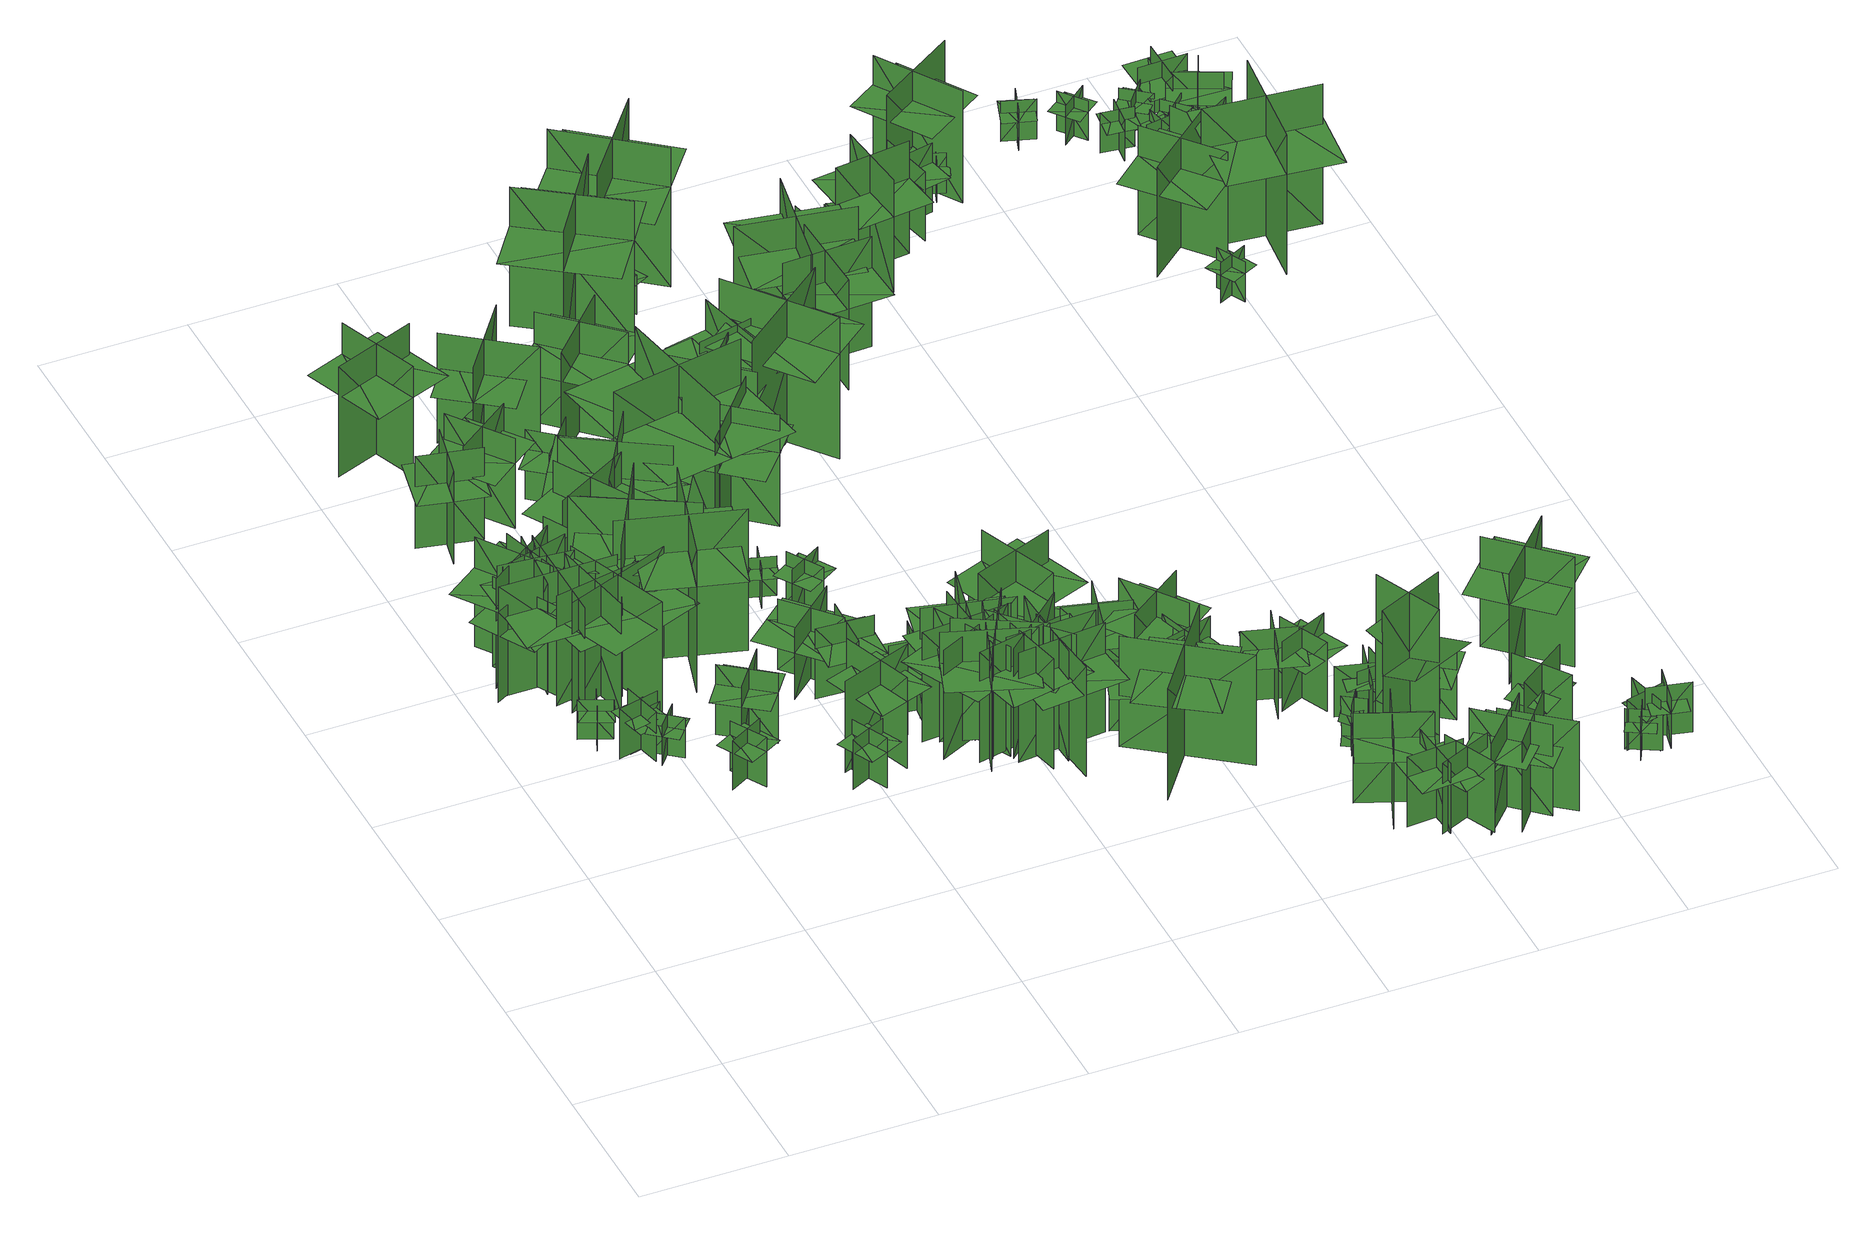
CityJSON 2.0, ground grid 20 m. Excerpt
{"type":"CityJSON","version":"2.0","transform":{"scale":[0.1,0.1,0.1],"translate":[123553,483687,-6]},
"CityObjects":{
"tree1":{"type":"SolitaryVegetationObject","geometry":[{"type":"MultiSurface","lod":"1","boundaries":[[[0,1,2]],[[0,2,3]],[[4,5,6]],[[4,6,7]],[[8,9,10]],[[8,10,11]],[[8,11,12]],[[8,12,13]]]}]},
"tree2":{"type":"SolitaryVegetationObject","geometry":[{"type":"MultiSurface","lod":"1","boundaries":[[[14,15,16]],[[14,16,17]],[[18,19,20]],[[18,20,21]],[[22,23,24]],[[22,24,25]],[[22,25,26]],[[22,26,27]]]}]},
"tree3":{"type":"SolitaryVegetationObject","geometry":[{"type":"MultiSurface","lod":"1","boundaries":[[[28,29,30]],[[28,30,31]],[[32,33,34]],[[32,34,35]],[[36,37,38]],[[36,38,39]],[[36,39,40]],[[36,40,41]]]}]},
"tree4":{"type":"SolitaryVegetationObject","geometry":[{"type":"MultiSurface","lod":"1","boundaries":[[[42,43,44]],[[42,44,45]],[[46,47,48]],[[46,48,49]],[[50,51,52]],[[50,52,53]],[[50,53,54]],[[50,54,55]]]}]},
"tree5":{"type":"SolitaryVegetationObject","geometry":[{"type":"MultiSurface","lod":"1","boundaries":[[[56,57,58]],[[56,58,59]],[[60,61,62]],[[60,62,63]],[[64,65,66]],[[64,66,67]],[[64,67,68]],[[64,68,69]]]}]},
"tree6":{"type":"SolitaryVegetationObject","geometry":[{"type":"MultiSurface","lod":"1","boundaries":[[[70,71,72]],[[70,72,73]],[[74,75,76]],[[74,76,77]],[[78,79,80]],[[78,80,81]],[[78,81,82]],[[78,82,83]]]}]},
"tree7":{"type":"SolitaryVegetationObject","geometry":[{"type":"MultiSurface","lod":"1","boundaries":[[[84,85,86]],[[84,86,87]],[[88,89,90]],[[88,90,91]],[[92,93,94]],[[92,94,95]],[[92,95,96]],[[92,96,97]]]}]},
"tree8":{"type":"SolitaryVegetationObject","geometry":[{"type":"MultiSurface","lod":"1","boundaries":[[[98,99,100]],[[98,100,101]],[[102,103,104]],[[102,104,105]],[[106,107,108]],[[106,108,109]],[[106,109,110]],[[106,110,111]]]}]},
"tree9":{"type":"SolitaryVegetationObject","geometry":[{"type":"MultiSurface","lod":"1","boundaries":[[[112,113,114]],[[112,114,115]],[[116,117,118]],[[116,118,119]],[[120,121,122]],[[120,122,123]],[[120,123,124]],[[120,124,125]]]}]},
"tree10":{"type":"SolitaryVegetationObject","geometry":[{"type":"MultiSurface","lod":"1","boundaries":[[[126,127,128]],[[126,128,129]],[[130,131,132]],[[130,132,133]],[[134,135,136]],[[134,136,137]],[[134,137,138]],[[134,138,139]]]}]},
"tree11":{"type":"SolitaryVegetationObject","geometry":[{"type":"MultiSurface","lod":"1","boundaries":[[[140,141,142]],[[140,142,143]],[[144,145,146]],[[144,146,147]],[[148,149,150]],[[148,150,151]],[[148,151,152]],[[148,152,153]]]}]},
"tree12":{"type":"SolitaryVegetationObject","geometry":[{"type":"MultiSurface","lod":"1","boundaries":[[[154,155,156]],[[154,156,157]],[[158,159,160]],[[158,160,161]],[[162,163,164]],[[162,164,165]],[[162,165,166]],[[162,166,167]]]}]},
"tree13":{"type":"SolitaryVegetationObject","geometry":[{"type":"MultiSurface","lod":"1","boundaries":[[[168,169,170]],[[168,170,171]],[[172,173,174]],[[172,174,175]],[[176,177,178]],[[176,178,179]],[[176,179,180]],[[176,180,181]]]}]},
"tree14":{"type":"SolitaryVegetationObject","geometry":[{"type":"MultiSurface","lod":"1","boundaries":[[[182,183,184]],[[182,184,185]],[[186,187,188]],[[186,188,189]],[[190,191,192]],[[190,192,193]],[[190,194,195]],[[190,195,191]]]}]},
"tree15":{"type":"SolitaryVegetationObject","geometry":[{"type":"MultiSurface","lod":"1","boundaries":[[[196,197,198]],[[196,198,199]],[[200,201,202]],[[200,202,203]],[[204,205,206]],[[204,206,207]],[[204,207,208]],[[204,208,209]]]}]},
"tree16":{"type":"SolitaryVegetationObject","geometry":[{"type":"MultiSurface","lod":"1","boundaries":[[[210,211,212]],[[210,212,213]],[[214,215,216]],[[214,216,217]],[[218,219,220]],[[218,220,221]],[[218,221,222]],[[218,222,223]]]}]},
"tree17":{"type":"SolitaryVegetationObject","geometry":[{"type":"MultiSurface","lod":"1","boundaries":[[[224,225,226]],[[224,226,227]],[[228,229,230]],[[228,230,231]],[[232,233,234]],[[232,234,235]],[[232,236,237]],[[232,237,233]]]}]},
"tree18":{"type":"SolitaryVegetationObject","geometry":[{"type":"MultiSurface","lod":"1","boundaries":[[[238,239,240]],[[238,240,241]],[[242,243,244]],[[242,244,245]],[[246,247,248]],[[246,248,249]],[[246,249,250]],[[246,250,251]]]}]},
"tree19":{"type":"SolitaryVegetationObject","geometry":[{"type":"MultiSurface","lod":"1","boundaries":[[[252,253,254]],[[252,254,255]],[[256,257,258]],[[256,258,259]],[[260,261,262]],[[260,262,263]],[[260,263,264]],[[260,264,265]]]}]},
"tree20":{"type":"SolitaryVegetationObject","geometry":[{"type":"MultiSurface","lod":"1","boundaries":[[[266,267,268]],[[266,268,269]],[[270,271,272]],[[270,272,273]],[[274,275,276]],[[274,276,277]],[[274,277,278]],[[274,278,279]]]}]},
"tree21":{"type":"SolitaryVegetationObject","geometry":[{"type":"MultiSurface","lod":"1","boundaries":[[[280,281,282]],[[280,282,283]],[[284,285,286]],[[284,286,287]],[[288,289,290]],[[288,290,291]],[[288,291,292]],[[288,292,293]]]}]},
"tree22":{"type":"SolitaryVegetationObject","geometry":[{"type":"MultiSurface","lod":"1","boundaries":[[[294,295,296]],[[294,296,297]],[[298,299,300]],[[298,300,301]],[[302,303,304]],[[302,304,305]],[[302,306,307]],[[302,307,303]]]}]},
"tree23":{"type":"SolitaryVegetationObject","geometry":[{"type":"MultiSurface","lod":"1","boundaries":[[[308,309,310]],[[308,310,311]],[[312,313,314]],[[312,314,315]],[[316,317,318]],[[316,318,319]],[[316,319,320]],[[316,320,321]]]}]},
"tree24":{"type":"SolitaryVegetationObject","geometry":[{"type":"MultiSurface","lod":"1","boundaries":[[[322,323,324]],[[322,324,325]],[[326,327,328]],[[326,328,329]],[[330,331,332]],[[330,332,333]],[[330,333,334]],[[330,334,335]]]}]},
"tree25":{"type":"SolitaryVegetationObject","geometry":[{"type":"MultiSurface","lod":"1","boundaries":[[[336,337,338]],[[336,338,339]],[[340,341,342]],[[340,342,343]],[[344,345,346]],[[344,346,347]],[[344,348,349]],[[344,349,345]]]}]},
"tree26":{"type":"SolitaryVegetationObject","geometry":[{"type":"MultiSurface","lod":"1","boundaries":[[[350,351,352]],[[350,352,353]],[[354,355,356]],[[354,356,357]],[[358,359,360]],[[358,360,361]],[[358,361,362]],[[358,362,363]]]}]},
"tree27":{"type":"SolitaryVegetationObject","geometry":[{"type":"MultiSurface","lod":"1","boundaries":[[[364,365,366]],[[364,366,367]],[[368,369,370]],[[368,370,371]],[[372,373,374]],[[372,374,375]],[[372,375,376]],[[372,376,377]]]}]},
"tree28":{"type":"SolitaryVegetationObject","geometry":[{"type":"MultiSurface","lod":"1","boundaries":[[[378,379,380]],[[378,380,381]],[[382,383,384]],[[382,384,385]],[[386,387,388]],[[386,388,389]],[[386,389,390]],[[386,390,391]]]}]},
"tree29":{"type":"SolitaryVegetationObject","geometry":[{"type":"MultiSurface","lod":"1","boundaries":[[[392,393,394]],[[392,394,395]],[[396,397,398]],[[396,398,399]],[[400,401,402]],[[400,402,403]],[[400,403,404]],[[400,404,405]]]}]},
"tree30":{"type":"SolitaryVegetationObject","geometry":[{"type":"MultiSurface","lod":"1","boundaries":[[[406,407,408]],[[406,408,409]],[[410,411,412]],[[410,412,413]],[[414,415,416]],[[414,416,417]],[[414,417,418]],[[414,418,419]]]}]},
"tree31":{"type":"SolitaryVegetationObject","geometry":[{"type":"MultiSurface","lod":"1","boundaries":[[[420,421,422]],[[420,422,423]],[[424,425,426]],[[424,426,427]],[[428,429,430]],[[428,430,431]],[[428,431,432]],[[428,432,433]]]}]},
"tree32":{"type":"SolitaryVegetationObject","geometry":[{"type":"MultiSurface","lod":"1","boundaries":[[[434,435,436]],[[434,436,437]],[[438,439,440]],[[438,440,441]],[[442,443,444]],[[442,444,445]],[[442,445,446]],[[442,446,447]]]}]},
"tree33":{"type":"SolitaryVegetationObject","geometry":[{"type":"MultiSurface","lod":"1","boundaries":[[[448,449,450]],[[448,450,451]],[[452,453,454]],[[452,454,455]],[[456,457,458]],[[456,458,459]],[[456,459,460]],[[456,460,461]]]}]},
"tree34":{"type":"SolitaryVegetationObject","geometry":[{"type":"MultiSurface","lod":"1","boundaries":[[[462,463,464]],[[462,464,465]],[[466,467,468]],[[466,468,469]],[[470,471,472]],[[470,472,473]],[[470,473,474]],[[470,474,475]]]}]},
"tree35":{"type":"SolitaryVegetationObject","geometry":[{"type":"MultiSurface","lod":"1","boundaries":[[[476,477,478]],[[476,478,479]],[[480,481,482]],[[480,482,483]],[[484,485,486]],[[484,486,487]],[[484,487,488]],[[484,488,489]]]}]},
"tree36":{"type":"SolitaryVegetationObject","geometry":[{"type":"MultiSurface","lod":"1","boundaries":[[[490,491,492]],[[490,492,493]],[[494,495,496]],[[494,496,497]],[[498,499,500]],[[498,500,501]],[[498,501,502]],[[498,502,503]]]}]},
"tree37":{"type":"SolitaryVegetationObject","geometry":[{"type":"MultiSurface","lod":"1","boundaries":[[[504,505,506]],[[504,506,507]],[[508,509,510]],[[508,510,511]],[[512,513,514]],[[512,514,515]],[[512,515,516]],[[512,516,517]]]}]},
"tree38":{"type":"SolitaryVegetationObject","geometry":[{"type":"MultiSurface","lod":"1","boundaries":[[[518,519,520]],[[518,520,521]],[[522,523,524]],[[522,524,525]],[[526,527,528]],[[526,528,529]],[[526,529,530]],[[526,530,531]]]}]},
"tree39":{"type":"SolitaryVegetationObject","geometry":[{"type":"MultiSurface","lod":"1","boundaries":[[[532,533,534]],[[532,534,535]],[[536,537,538]],[[536,538,539]],[[540,541,542]],[[540,542,543]],[[540,543,544]],[[540,544,545]]]}]},
"tree40":{"type":"SolitaryVegetationObject","geometry":[{"type":"MultiSurface","lod":"1","boundaries":[[[546,547,548]],[[546,548,549]],[[550,551,552]],[[550,552,553]],[[554,555,556]],[[554,556,557]],[[554,557,558]],[[554,558,559]]]}]},
"tree41":{"type":"SolitaryVegetationObject","geometry":[{"type":"MultiSurface","lod":"1","boundaries":[[[560,561,562]],[[560,562,563]],[[564,565,566]],[[564,566,567]],[[568,569,570]],[[568,570,571]],[[568,571,572]],[[568,572,573]]]}]},
"tree42":{"type":"SolitaryVegetationObject","geometry":[{"type":"MultiSurface","lod":"1","boundaries":[[[574,575,576]],[[574,576,577]],[[578,579,580]],[[578,580,581]],[[582,583,584]],[[582,584,585]],[[582,585,586]],[[582,586,587]]]}]},
"tree43":{"type":"SolitaryVegetationObject","geometry":[{"type":"MultiSurface","lod":"1","boundaries":[[[588,589,590]],[[588,590,591]],[[592,593,594]],[[592,594,595]],[[596,597,598]],[[596,598,599]],[[596,599,600]],[[596,600,601]]]}]},
"tree44":{"type":"SolitaryVegetationObject","geometry":[{"type":"MultiSurface","lod":"1","boundaries":[[[602,603,604]],[[602,604,605]],[[606,607,608]],[[606,608,609]],[[610,611,612]],[[610,612,613]],[[610,611,614]],[[610,614,615]]]}]},
"tree45":{"type":"SolitaryVegetationObject","geometry":[{"type":"MultiSurface","lod":"1","boundaries":[[[616,617,618]],[[616,618,619]],[[620,621,622]],[[620,622,623]],[[624,625,626]],[[624,626,627]],[[624,627,628]],[[624,628,629]]]}]},
"tree46":{"type":"SolitaryVegetationObject","geometry":[{"type":"MultiSurface","lod":"1","boundaries":[[[630,631,632]],[[630,632,633]],[[634,635,636]],[[634,636,637]],[[638,639,640]],[[638,640,641]],[[638,641,642]],[[638,642,643]]]}]},
"tree47":{"type":"SolitaryVegetationObject","geometry":[{"type":"MultiSurface","lod":"1","boundaries":[[[644,645,646]],[[644,646,647]],[[648,649,650]],[[648,650,651]],[[652,653,654]],[[652,654,655]],[[652,655,656]],[[652,656,657]]]}]},
"tree48":{"type":"SolitaryVegetationObject","geometry":[{"type":"MultiSurface","lod":"1","boundaries":[[[658,659,660]],[[658,660,661]],[[662,663,664]],[[662,664,665]],[[666,667,668]],[[666,668,669]],[[666,669,670]],[[666,670,671]]]}]},
"tree49":{"type":"SolitaryVegetationObject","geometry":[{"type":"MultiSurface","lod":"1","boundaries":[[[672,673,674]],[[672,674,675]],[[676,677,678]],[[676,678,679]],[[680,681,682]],[[680,682,683]],[[680,683,684]],[[680,684,685]]]}]},
"tree50":{"type":"SolitaryVegetationObject","geometry":[{"type":"MultiSurface","lod":"1","boundaries":[[[686,687,688]],[[686,688,689]],[[690,691,692]],[[690,692,693]],[[694,695,696]],[[694,696,697]],[[694,697,698]],[[694,698,699]]]}]},
"tree51":{"type":"SolitaryVegetationObject","geometry":[{"type":"MultiSurface","lod":"1","boundaries":[[[700,701,702]],[[700,702,703]],[[704,705,706]],[[704,706,707]],[[708,709,710]],[[708,710,711]],[[708,711,712]],[[708,712,713]]]}]},
"tree52":{"type":"SolitaryVegetationObject","geometry":[{"type":"MultiSurface","lod":"1","boundaries":[[[714,715,716]],[[714,716,717]],[[718,719,720]],[[718,720,721]],[[722,723,724]],[[722,724,725]],[[722,725,726]],[[722,726,727]]]}]},
"tree53":{"type":"SolitaryVegetationObject","geometry":[{"type":"MultiSurface","lod":"1","boundaries":[[[728,729,730]],[[728,730,731]],[[732,733,734]],[[732,734,735]],[[736,737,738]],[[736,738,739]],[[736,739,740]],[[736,740,741]]]}]},
"tree54":{"type":"SolitaryVegetationObject","geometry":[{"type":"MultiSurface","lod":"1","boundaries":[[[742,743,744]],[[742,744,745]],[[746,747,748]],[[746,748,749]],[[750,751,752]],[[750,752,753]],[[750,753,754]],[[750,754,755]]]}]},
"tree55":{"type":"SolitaryVegetationObject","geometry":[{"type":"MultiSurface","lod":"1","boundaries":[[[756,757,758]],[[756,758,759]],[[760,761,762]],[[760,762,763]],[[764,765,766]],[[764,766,767]],[[764,767,768]],[[764,768,769]]]}]},
"tree56":{"type":"SolitaryVegetationObject","geometry":[{"type":"MultiSurface","lod":"1","boundaries":[[[770,771,772]],[[770,772,773]],[[774,775,776]],[[774,776,777]],[[778,779,780]],[[778,780,781]],[[778,781,782]],[[778,782,783]]]}]},
"tree57":{"type":"SolitaryVegetationObject","geometry":[{"type":"MultiSurface","lod":"1","boundaries":[[[784,785,786]],[[784,786,787]],[[788,789,790]],[[788,790,791]],[[792,793,794]],[[792,794,795]],[[792,795,796]],[[792,796,797]]]}]},
"tree58":{"type":"SolitaryVegetationObject","geometry":[{"type":"MultiSurface","lod":"1","boundaries":[[[798,799,800]],[[798,800,801]],[[802,803,804]],[[802,804,805]],[[806,807,808]],[[806,808,809]],[[806,809,810]],[[806,810,811]]]}]},
"tree59":{"type":"SolitaryVegetationObject","geometry":[{"type":"MultiSurface","lod":"1","boundaries":[[[812,813,814]],[[812,814,815]],[[816,817,818]],[[816,818,819]],[[820,821,822]],[[820,822,823]],[[820,823,824]],[[820,824,825]]]}]},
"tree60":{"type":"SolitaryVegetationObject","geometry":[{"type":"MultiSurface","lod":"1","boundaries":[[[826,827,828]],[[826,828,829]],[[830,831,832]],[[830,832,833]],[[834,835,836]],[[834,836,837]],[[834,838,839]],[[834,839,835]]]}]},
"tree61":{"type":"SolitaryVegetationObject","geometry":[{"type":"MultiSurface","lod":"1","boundaries":[[[840,841,842]],[[840,842,843]],[[844,845,846]],[[844,846,847]],[[848,849,850]],[[848,850,851]],[[848,851,852]],[[848,852,853]]]}]},
"tree62":{"type":"SolitaryVegetationObject","geometry":[{"type":"MultiSurface","lod":"1","boundaries":[[[854,855,856]],[[854,856,857]],[[858,859,860]],[[858,860,861]],[[862,863,864]],[[862,864,865]],[[862,865,866]],[[862,866,867]]]}]},
"tree63":{"type":"SolitaryVegetationObject","geometry":[{"type":"MultiSurface","lod":"1","boundaries":[[[868,869,870]],[[868,870,871]],[[872,873,874]],[[872,874,875]],[[876,877,878]],[[876,878,879]],[[876,879,880]],[[876,880,881]]]}]},
"tree64":{"type":"SolitaryVegetationObject","geometry":[{"type":"MultiSurface","lod":"1","boundaries":[[[882,883,884]],[[882,884,885]],[[886,887,888]],[[886,888,889]],[[890,891,892]],[[890,892,893]],[[890,893,894]],[[890,894,895]]]}]},
"tree65":{"type":"SolitaryVegetationObject","geometry":[{"type":"MultiSurface","lod":"1","boundaries":[[[896,897,898]],[[896,898,899]],[[900,901,902]],[[900,902,903]],[[904,905,906]],[[904,906,907]],[[904,907,908]],[[904,908,909]]]}]},
"tree66":{"type":"SolitaryVegetationObject","geometry":[{"type":"MultiSurface","lod":"1","boundaries":[[[910,911,912]],[[910,912,913]],[[914,915,916]],[[914,916,917]],[[918,919,920]],[[918,920,921]],[[918,921,922]],[[918,922,923]]]}]},
"tree67":{"type":"SolitaryVegetationObject","geometry":[{"type":"MultiSurface","lod":"1","boundaries":[[[924,925,926]],[[924,926,927]],[[928,929,930]],[[928,930,931]],[[932,933,934]],[[932,934,935]],[[932,935,936]],[[932,936,937]]]}]},
"tree68":{"type":"SolitaryVegetationObject","geometry":[{"type":"MultiSurface","lod":"1","boundaries":[[[938,939,940]],[[938,940,941]],[[942,943,944]],[[942,944,945]],[[946,947,948]],[[946,948,949]],[[946,949,950]],[[946,950,951]]]}]},
"tree69":{"type":"SolitaryVegetationObject","geometry":[{"type":"MultiSurface","lod":"1","boundaries":[[[952,953,954]],[[952,954,955]],[[956,957,958]],[[956,958,959]],[[960,961,957]],[[960,957,956]],[[962,963,953]],[[962,953,952]],[[964,965,966]],[[964,966,967]],[[968,969,970]],[[968,970,971]]]}]},
"tree70":{"type":"SolitaryVegetationObject","geometry":[{"type":"MultiSurface","lod":"1","boundaries":[[[972,973,974]],[[972,974,975]],[[976,977,978]],[[976,978,979]],[[980,981,982]],[[980,982,983]],[[980,983,984]],[[980,984,985]]]}]},
"tree71":{"type":"SolitaryVegetationObject","geometry":[{"type":"MultiSurface","lod":"1","boundaries":[[[986,987,988]],[[986,988,989]],[[990,991,992]],[[990,992,993]],[[994,995,996]],[[994,996,997]],[[994,997,998]],[[994,998,999]]]}]},
"tree72":{"type":"SolitaryVegetationObject","geometry":[{"type":"MultiSurface","lod":"1","boundaries":[[[1000,1001,1002]],[[1000,1002,1003]],[[1004,1005,1006]],[[1004,1006,1007]],[[1008,1009,1010]],[[1008,1010,1011]],[[1008,1011,1012]],[[1008,1012,1013]]]}]},
"tree73":{"type":"SolitaryVegetationObject","geometry":[{"type":"MultiSurface","lod":"1","boundaries":[[[1014,1015,1016]],[[1014,1016,1017]],[[1018,1019,1020]],[[1018,1020,1021]],[[1022,1023,1024]],[[1022,1024,1025]],[[1022,1025,1026]],[[1022,1026,1027]]]}]},
"tree74":{"type":"SolitaryVegetationObject","geometry":[{"type":"MultiSurface","lod":"1","boundaries":[[[1028,1029,1030]],[[1028,1030,1031]],[[1032,1033,1034]],[[1032,1034,1035]],[[1036,1037,1038]],[[1036,1038,1039]],[[1036,1039,1040]],[[1036,1040,1041]]]}]},
"tree75":{"type":"SolitaryVegetationObject","geometry":[{"type":"MultiSurface","lod":"1","boundaries":[[[1042,1043,1044]],[[1042,1044,1045]],[[1046,1047,1048]],[[1046,1048,1049]],[[1050,1051,1047]],[[1050,1047,1046]],[[1052,1053,1043]],[[1052,1043,1042]],[[1054,1055,1056]],[[1054,1056,1057]],[[1058,1059,1060]],[[1058,1060,1061]]]}]},
"tree76":{"type":"SolitaryVegetationObject","geometry":[{"type":"MultiSurface","lod":"1","boundaries":[[[1062,1063,1064]],[[1062,1064,1065]],[[1066,1067,1068]],[[1066,1068,1069]],[[1070,1071,1072]],[[1070,1072,1073]],[[1070,1074,1075]],[[1070,1075,1071]]]}]},
"tree77":{"type":"SolitaryVegetationObject","geometry":[{"type":"MultiSurface","lod":"1","boundaries":[[[1076,1077,1078]],[[1076,1078,1079]],[[1080,1081,1082]],[[1080,1082,1083]],[[1084,1085,1086]],[[1084,1086,1087]],[[1084,1087,1088]],[[1084,1088,1089]]]}]},
"tree78":{"type":"SolitaryVegetationObject","geometry":[{"type":"MultiSurface","lod":"1","boundaries":[[[1090,1091,1092]],[[1090,1092,1093]],[[1094,1095,1096]],[[1094,1096,1097]],[[1098,1099,1095]],[[1098,1095,1094]],[[1100,1101,1091]],[[1100,1091,1090]],[[1090,1091,1102]],[[1090,1102,1103]],[[1090,1104,1105]],[[1090,1105,1091]]]}]},
"tree79":{"type":"SolitaryVegetationObject","geometry":[{"type":"MultiSurface","lod":"1","boundaries":[[[1106,1107,1108]],[[1106,1108,1109]],[[1110,1111,1112]],[[1110,1112,1113]],[[1114,1115,1116]],[[1114,1116,1117]],[[1114,1117,1118]],[[1114,1118,1119]]]}]},
"tree80":{"type":"SolitaryVegetationObject","geometry":[{"type":"MultiSurface","lod":"1","boundaries":[[[1120,1121,1122]],[[1120,1122,1123]],[[1124,1125,1126]],[[1124,1126,1127]],[[1128,1129,1130]],[[1128,1130,1131]],[[1128,1131,1132]],[[1128,1132,1133]]]}]},
"tree81":{"type":"SolitaryVegetationObject","geometry":[{"type":"MultiSurface","lod":"1","boundaries":[[[1134,1135,1136]],[[1134,1136,1137]],[[1138,1139,1140]],[[1138,1140,1141]],[[1142,1143,1144]],[[1142,1144,1145]],[[1142,1146,1147]],[[1142,1147,1143]]]}]},
"tree82":{"type":"SolitaryVegetationObject","geometry":[{"type":"MultiSurface","lod":"1","boundaries":[[[1148,1149,1150]],[[1148,1150,1151]],[[1152,1153,1154]],[[1152,1154,1155]],[[1156,1157,1158]],[[1156,1158,1159]],[[1156,1159,1160]],[[1156,1160,1161]]]}]},
"tree83":{"type":"SolitaryVegetationObject","geometry":[{"type":"MultiSurface","lod":"1","boundaries":[[[1162,1163,1164]],[[1162,1164,1165]],[[1166,1167,1168]],[[1166,1168,1169]],[[1170,1171,1172]],[[1170,1172,1173]],[[1170,1173,1174]],[[1170,1174,1175]]]}]},
"tree84":{"type":"SolitaryVegetationObject","geometry":[{"type":"MultiSurface","lod":"1","boundaries":[[[1176,1177,1178]],[[1176,1178,1179]],[[1180,1181,1182]],[[1180,1182,1183]],[[1184,1185,1186]],[[1184,1186,1187]],[[1184,1187,1188]],[[1184,1188,1189]]]}]},
"tree85":{"type":"SolitaryVegetationObject","geometry":[{"type":"MultiSurface","lod":"1","boundaries":[[[1190,1191,1192]],[[1190,1192,1193]],[[1194,1195,1196]],[[1194,1196,1197]],[[1198,1199,1200]],[[1198,1200,1201]],[[1198,1201,1202]],[[1198,1202,1203]]]}]},
"tree86":{"type":"SolitaryVegetationObject","geometry":[{"type":"MultiSurface","lod":"1","boundaries":[[[1204,1205,1206]],[[1204,1206,1207]],[[1208,1209,1210]],[[1208,1210,1211]],[[1212,1213,1214]],[[1212,1214,1215]],[[1212,1215,1216]],[[1212,1216,1217]]]}]},
"tree87":{"type":"SolitaryVegetationObject","geometry":[{"type":"MultiSurface","lod":"1","boundaries":[[[1218,1219,1220]],[[1218,1220,1221]],[[1222,1223,1224]],[[1222,1224,1225]],[[1226,1227,1228]],[[1226,1228,1229]],[[1226,1229,1230]],[[1226,1230,1231]]]}]},
"tree88":{"type":"SolitaryVegetationObject","geometry":[{"type":"MultiSurface","lod":"1","boundaries":[[[1232,1233,1234]],[[1232,1234,1235]],[[1236,1237,1238]],[[1236,1238,1239]],[[1240,1241,1242]],[[1240,1242,1243]],[[1240,1243,1244]],[[1240,1244,1245]]]}]},
"tree89":{"type":"SolitaryVegetationObject","geometry":[{"type":"MultiSurface","lod":"1","boundaries":[[[1246,1247,1248]],[[1246,1248,1249]],[[1250,1251,1252]],[[1250,1252,1253]],[[1254,1255,1256]],[[1254,1256,1257]],[[1254,1258,1259]],[[1254,1259,1255]]]}]},
"tree90":{"type":"SolitaryVegetationObject","geometry":[{"type":"MultiSurface","lod":"1","boundaries":[[[1260,1261,1262]],[[1260,1262,1263]],[[1264,1265,1266]],[[1264,1266,1267]],[[1268,1269,1270]],[[1268,1270,1271]],[[1268,1272,1273]],[[1268,1273,1269]]]}]},
"tree91":{"type":"SolitaryVegetationObject","geometry":[{"type":"MultiSurface","lod":"1","boundaries":[[[1274,1275,1276]],[[1274,1276,1277]],[[1278,1279,1280]],[[1278,1280,1281]],[[1282,1283,1284]],[[1282,1284,1285]],[[1282,1285,1286]],[[1282,1286,1287]]]}]},
"tree92":{"type":"SolitaryVegetationObject","geometry":[{"type":"MultiSurface","lod":"1","boundaries":[[[1288,1289,1290]],[[1288,1290,1291]],[[1292,1293,1294]],[[1292,1294,1295]],[[1296,1297,1298]],[[1296,1298,1299]],[[1296,1299,1300]],[[1296,1300,1301]]]}]},
"tree93":{"type":"SolitaryVegetationObject","geometry":[{"type":"MultiSurface","lod":"1","boundaries":[[[1302,1303,1304]],[[1302,1304,1305]],[[1306,1307,1308]],[[1306,1308,1309]],[[1310,1311,1312]],[[1310,1312,1313]],[[1310,1313,1314]],[[1310,1314,1315]]]}]},
"tree94":{"type":"SolitaryVegetationObject","geometry":[{"type":"MultiSurface","lod":"1","boundaries":[[[1316,1317,1318]],[[1316,1318,1319]],[[1320,1321,1322]],[[1320,1322,1323]],[[1324,1325,1326]],[[1324,1326,1327]],[[1324,1327,1328]],[[1324,1328,1329]]]}]},
"tree95":{"type":"SolitaryVegetationObject","geometry":[{"type":"MultiSurface","lod":"1","boundaries":[[[1330,1331,1332]],[[1330,1332,1333]],[[1334,1335,1336]],[[1334,1336,1337]],[[1338,1339,1340]],[[1338,1340,1341]],[[1338,1341,1342]],[[1338,1342,1343]]]}]},
"tree96":{"type":"SolitaryVegetationObject","geometry":[{"type":"MultiSurface","lod":"1","boundaries":[[[1344,1345,1346]],[[1344,1346,1347]],[[1348,1349,1350]],[[1348,1350,1351]],[[1352,1353,1354]],[[1352,1354,1355]],[[1352,1355,1356]],[[1352,1356,1357]]]}]},
"tree97":{"type":"SolitaryVegetationObject","geometry":[{"type":"MultiSurface","lod":"1","boundaries":[[[1358,1359,1360]],[[1358,1360,1361]],[[1362,1363,1364]],[[1362,1364,1365]],[[1366,1367,1368]],[[1366,1368,1369]],[[1366,1369,1370]],[[1366,1370,1371]]]}]},
"tree98":{"type":"SolitaryVegetationObject","geometry":[{"type":"MultiSurface","lod":"1","boundaries":[[[1372,1373,1374]],[[1372,1374,1375]],[[1376,1377,1378]],[[1376,1378,1379]],[[1380,1381,1382]],[[1380,1382,1383]],[[1380,1383,1384]],[[1380,1384,1385]]]}]},
"tree99":{"type":"SolitaryVegetationObject","geometry":[{"type":"MultiSurface","lod":"1","boundaries":[[[1386,1387,1388]],[[1386,1388,1389]],[[1390,1391,1392]],[[1390,1392,1393]],[[1394,1395,1396]],[[1394,1396,1397]],[[1394,1397,1398]],[[1394,1398,1399]]]}]},
"tree100":{"type":"SolitaryVegetationObject","geometry":[{"type":"MultiSurface","lod":"1","boundaries":[[[1400,1401,1402]],[[1400,1402,1403]],[[1404,1405,1406]],[[1404,1406,1407]],[[1408,1409,1410]],[[1408,1410,1411]],[[1408,1411,1412]],[[1408,1412,1413]]]}]},
"tree101":{"type":"SolitaryVegetationObject","geometry":[{"type":"MultiSurface","lod":"1","boundaries":[[[1414,1415,1416]],[[1414,1416,1417]],[[1418,1419,1420]],[[1418,1420,1421]],[[1422,1423,1424]],[[1422,1424,1425]],[[1422,1425,1426]],[[1422,1426,1427]]]}]},
"tree102":{"type":"SolitaryVegetationObject","geometry":[{"type":"MultiSurface","lod":"1","boundaries":[[[1428,1429,1430]],[[1428,1430,1431]],[[1432,1433,1434]],[[1432,1434,1435]],[[1436,1437,1438]],[[1436,1438,1439]],[[1436,1439,1440]],[[1436,1440,1441]]]}]}
},
"vertices":[
[116,584,56],[75,602,56],[75,602,117],[116,584,117],[105,612,56],[88,571,56],[88,571,117],[105,612,117],[105,612,100],[84,620,100],[67,580,100],[88,571,100],[108,562,100],[125,603,100],
[162,557,58],[106,543,58],[106,543,135],[162,557,135],[131,576,58],[131,576,135],[144,520,135],[144,520,58],[131,576,111],[107,571,111],[118,525,111],[141,531,111],[165,537,111],[154,582,111],
[116,783,33],[29,735,33],[29,735,172],[116,783,172],[52,802,33],[101,715,33],[101,715,172],[52,802,172],[52,802,133],[9,777,133],[58,690,133],[101,715,133],[144,739,133],[96,826,133],
[122,547,57],[165,557,57],[165,557,118],[122,547,118],[147,532,57],[137,575,57],[137,575,118],[147,532,118],[147,532,101],[169,537,101],[159,580,101],[137,575,101],[116,569,101],[126,526,101],
[145,540,58],[179,512,58],[179,512,120],[145,540,120],[148,510,58],[176,544,58],[176,544,120],[148,510,120],[148,510,102],[165,496,102],[193,530,102],[176,544,102],[159,559,102],[131,524,102],
[40,766,29],[140,837,29],[140,837,198],[40,766,198],[120,752,29],[50,852,29],[50,852,198],[120,752,198],[120,752,151],[170,788,151],[99,887,151],[50,852,151],[0,816,151],[70,717,151],
[101,827,30],[92,728,30],[92,728,201],[101,827,201],[50,785,30],[50,785,201],[149,776,201],[149,776,30],[54,784,146],[50,743,146],[129,736,146],[133,777,146],[137,819,146],[57,826,146],
[113,664,32],[113,821,32],[113,821,203],[113,664,203],[192,744,32],[34,744,32],[34,744,203],[192,744,203],[185,744,155],[185,813,155],[40,813,155],[41,744,155],[41,675,155],[186,675,155],
[88,842,29],[116,747,29],[116,747,199],[88,842,199],[57,784,29],[57,784,199],[152,812,199],[152,812,29],[60,785,144],[72,745,144],[148,768,144],[137,807,144],[125,847,144],[48,825,144],
[91,699,33],[210,722,33],[210,722,203],[91,699,203],[157,653,33],[135,773,33],[135,773,203],[157,653,203],[157,653,155],[217,665,155],[194,784,155],[135,773,155],[75,762,155],[98,642,155],
[252,452,63],[204,425,63],[204,425,139],[252,452,139],[217,462,63],[244,414,63],[244,414,139],[217,462,139],[217,462,118],[193,449,118],[219,401,118],[244,414,118],[268,427,118],[242,476,118],
[147,783,33],[204,636,33],[204,636,203],[147,783,203],[103,679,33],[250,736,33],[250,736,203],[103,679,203],[109,681,156],[134,617,156],[269,670,156],[244,734,156],[219,798,156],[84,746,156],
[145,746,32],[231,713,32],[231,713,171],[145,746,171],[172,685,32],[206,771,32],[206,771,171],[172,685,171],[172,685,135],[213,669,135],[247,755,135],[206,771,135],[164,787,135],[131,701,135],
[151,1050,21],[67,1068,21],[67,1068,163],[151,1050,163],[115,1105,21],[97,1021,21],[97,1021,163],[115,1105,163],[115,1105,117],[97,1021,117],[143,1012,117],[161,1095,117],[69,1114,117],[52,1031,117],
[253,508,40],[300,569,40],[300,569,148],[253,508,148],[304,514,40],[242,561,40],[242,561,148],[304,514,148],[304,514,118],[327,545,118],[266,592,118],[242,561,118],[219,530,118],[281,484,118],
[225,876,24],[137,829,24],[137,829,163],[225,876,163],[161,896,24],[209,808,24],[209,808,163],[161,896,163],[161,896,124],[118,872,124],[165,785,124],[209,808,124],[252,832,124],[205,919,124],
[182,710,25],[263,854,25],[263,854,244],[182,710,244],[308,747,25],[163,827,25],[163,827,244],[308,747,244],[189,722,188],[263,854,188],[206,886,188],[132,754,188],[246,691,188],[320,823,188],
[152,1278,22],[39,1234,22],[39,1234,192],[152,1278,192],[78,1312,22],[122,1198,22],[122,1198,192],[78,1312,192],[78,1312,144],[22,1290,144],[66,1176,144],[122,1198,144],[179,1220,144],[135,1333,144],
[138,1126,24],[157,1086,24],[157,1086,85],[138,1126,85],[128,1098,24],[168,1117,24],[168,1117,85],[128,1098,85],[128,1098,68],[138,1078,68],[177,1097,68],[168,1117,68],[158,1137,68],[118,1118,68],
[394,403,52],[344,379,52],[344,379,129],[394,403,129],[359,416,52],[383,365,52],[383,365,129],[359,416,129],[359,416,107],[334,404,107],[358,354,107],[383,365,107],[408,377,107],[384,427,107],
[130,1066,20],[210,1125,20],[210,1125,159],[130,1066,159],[195,1056,20],[136,1136,20],[136,1136,159],[195,1056,159],[195,1056,120],[235,1085,120],[176,1165,120],[136,1136,120],[96,1106,120],[155,1026,120],
[305,819,29],[260,659,29],[260,659,248],[305,819,248],[191,754,29],[351,709,29],[351,709,248],[191,754,248],[301,805,192],[260,659,192],[323,642,192],[364,787,192],[238,823,192],[197,677,192],
[203,961,21],[263,855,21],[263,855,190],[203,961,190],[181,883,21],[286,943,21],[286,943,190],[181,883,190],[181,883,142],[211,830,142],[317,891,142],[286,943,142],[256,996,142],[151,936,142],
[263,939,24],[266,895,24],[266,895,86],[263,939,86],[244,917,24],[288,919,24],[288,919,86],[244,917,86],[244,917,69],[245,895,69],[289,897,69],[288,919,69],[287,942,69],[242,939,69],
[402,529,19],[438,429,19],[438,429,160],[402,529,160],[366,452,19],[466,489,19],[466,489,160],[366,452,160],[405,520,123],[438,429,123],[477,443,123],[444,534,123],[365,506,123],[398,414,123],
[325,1020,23],[325,1020,194],[248,894,194],[248,894,23],[346,923,23],[346,923,194],[225,997,194],[225,997,23],[364,911,138],[403,974,138],[253,1066,138],[214,1004,138],[176,941,138],[326,848,138],
[177,1249,20],[280,1173,20],[280,1173,190],[177,1249,190],[189,1168,20],[189,1168,190],[265,1271,190],[265,1271,20],[189,1168,136],[232,1136,136],[293,1218,136],[250,1250,136],[207,1282,136],[146,1199,136],
[362,594,32],[362,594,141],[432,656,141],[432,656,32],[367,657,32],[367,657,141],[427,590,141],[427,590,32],[357,667,105],[322,636,105],[397,552,105],[432,584,105],[467,615,105],[392,698,105],
[290,1055,19],[230,1105,19],[230,1105,127],[290,1055,127],[285,1107,19],[236,1047,19],[236,1047,127],[285,1107,127],[285,1107,97],[255,1131,97],[206,1071,97],[236,1047,97],[266,1022,97],[315,1082,97],
[464,586,28],[387,590,28],[387,590,136],[464,586,136],[429,625,28],[426,547,28],[426,547,136],[429,625,136],[429,625,106],[391,626,106],[387,549,106],[426,547,106],[464,545,106],[468,623,106],
[426,792,31],[383,805,31],[383,805,92],[426,792,92],[412,819,31],[399,776,31],[399,776,92],[412,819,92],[412,819,75],[391,825,75],[378,783,75],[399,776,75],[420,770,75],[433,812,75],
[458,529,23],[535,520,23],[535,520,131],[458,529,131],[489,488,23],[499,565,23],[499,565,131],[489,488,131],[489,488,101],[528,484,101],[537,560,101],[499,565,101],[461,570,101],[451,493,101],
[484,422,23],[593,475,23],[593,475,192],[484,422,192],[561,395,23],[507,504,23],[507,504,192],[561,395,192],[561,395,144],[615,422,144],[562,531,144],[507,504,144],[452,478,144],[506,368,144],
[432,777,31],[461,730,31],[461,730,108],[432,777,108],[424,741,31],[471,770,31],[471,770,108],[424,741,108],[424,741,87],[438,717,87],[485,746,87],[471,770,87],[456,793,87],[409,764,87],
[562,482,32],[523,366,32],[523,366,201],[562,482,201],[489,446,32],[604,407,32],[604,407,201],[489,446,201],[489,446,154],[470,389,154],[585,349,154],[604,407,154],[624,465,154],[509,504,154],
[599,480,18],[477,471,18],[477,471,187],[599,480,187],[537,533,18],[547,412,18],[547,412,187],[537,533,187],[537,533,140],[477,529,140],[486,407,140],[547,412,140],[607,417,140],[598,538,140],
[513,468,31],[620,410,31],[620,410,200],[513,468,200],[535,390,31],[594,497,31],[594,497,200],[535,390,200],[535,390,153],[588,361,153],[647,467,153],[594,497,153],[541,526,153],[482,420,153],
[486,1035,18],[486,1035,235],[302,1002,235],[302,1002,18],[412,932,18],[412,932,235],[379,1110,235],[379,1110,18],[417,905,165],[509,922,165],[469,1143,165],[377,1126,165],[284,1109,165],[324,888,165],
[494,515,18],[612,489,18],[612,489,187],[494,515,187],[537,447,18],[563,565,18],[563,565,187],[537,447,187],[537,447,139],[596,433,139],[623,552,139],[563,565,139],[504,579,139],[477,460,139],
[638,419,28],[519,393,28],[519,393,198],[638,419,198],[570,464,28],[596,345,28],[596,345,198],[570,464,198],[570,464,150],[510,450,150],[537,332,150],[596,345,150],[656,358,150],[629,477,150],
[386,1247,14],[302,1159,14],[302,1159,184],[386,1247,184],[305,1246,14],[393,1162,14],[393,1162,184],[305,1246,184],[305,1246,136],[263,1202,136],[351,1118,136],[393,1162,136],[435,1206,136],[347,1290,136],
[561,385,27],[651,467,27],[651,467,196],[561,385,196],[642,381,27],[560,471,27],[560,471,196],[642,381,196],[642,381,149],[687,422,149],[605,512,149],[560,471,149],[515,430,149],[597,340,149],
[358,1041,17],[479,1055,17],[479,1055,186],[358,1041,186],[421,990,17],[407,1111,17],[407,1111,186],[421,990,186],[421,990,139],[481,997,139],[468,1118,139],[407,1111,139],[347,1104,139],[360,984,139],
[492,931,18],[394,1014,18],[394,1014,190],[492,931,190],[485,1018,18],[401,920,18],[401,920,190],[485,1018,190],[495,934,132],[397,1017,132],[355,968,132],[453,885,132],[430,1057,132],[529,974,132],
[615,440,25],[628,319,25],[628,319,194],[615,440,194],[564,378,25],[685,390,25],[685,390,194],[564,378,194],[564,378,147],[570,317,147],[691,330,147],[685,390,147],[678,451,147],[557,438,147],
[562,411,25],[684,416,25],[684,416,195],[562,411,195],[621,355,25],[616,477,25],[616,477,195],[621,355,195],[621,355,147],[682,358,147],[677,479,147],[616,477,147],[556,474,147],[561,353,147],
[638,551,18],[564,526,18],[564,526,126],[638,551,126],[591,574,18],[616,501,18],[616,501,126],[591,574,126],[591,574,96],[555,562,96],[580,488,96],[616,501,96],[653,513,96],[628,587,96],
[607,540,19],[599,595,19],[599,595,96],[607,540,96],[629,569,19],[575,561,19],[575,561,96],[629,569,96],[629,569,74],[625,597,74],[571,589,74],[575,561,74],[579,534,74],[634,542,74],
[609,565,19],[584,614,19],[584,614,96],[609,565,96],[620,600,19],[571,574,19],[571,574,96],[620,600,96],[620,600,74],[608,624,74],[559,599,74],[571,574,74],[584,550,74],[633,575,74],
[423,1022,15],[504,1113,15],[504,1113,184],[423,1022,184],[504,1026,15],[413,1107,15],[413,1107,184],[504,1026,184],[504,1026,137],[544,1072,137],[453,1153,137],[413,1107,137],[373,1061,137],[464,981,137],
[498,990,19],[479,1042,19],[479,1042,96],[498,990,96],[514,1024,19],[462,1004,19],[462,1004,96],[514,1024,96],[514,1024,74],[504,1050,74],[452,1030,74],[462,1004,74],[471,979,74],[523,998,74],
[612,635,18],[620,581,18],[620,581,95],[612,635,95],[590,606,18],[644,614,18],[644,614,95],[590,606,95],[590,606,74],[593,579,74],[648,586,74],[644,614,74],[641,641,74],[586,634,74],
[701,596,15],[588,552,15],[588,552,185],[701,596,185],[627,629,15],[672,516,15],[672,516,185],[627,629,185],[627,629,137],[571,607,137],[615,494,137],[672,516,137],[728,538,137],[684,651,137],
[378,1322,17],[467,1449,17],[467,1449,232],[378,1322,232],[480,1340,17],[353,1428,17],[353,1428,232],[480,1340,232],[480,1340,172],[524,1403,172],[397,1492,172],[353,1428,172],[308,1365,172],[435,1276,172],
[701,537,23],[701,537,85],[665,499,85],[665,499,23],[702,501,23],[702,501,85],[664,537,85],[664,537,23],[708,496,65],[726,515,65],[679,559,65],[661,540,65],[643,520,65],[689,476,65],
[694,399,17],[767,374,17],[767,374,124],[694,399,124],[716,352,17],[741,426,17],[741,426,124],[716,352,124],[716,352,94],[753,340,94],[778,413,94],[741,426,94],[705,438,94],[680,365,94],
[808,385,15],[705,248,15],[705,248,186],[808,385,186],[694,368,15],[694,368,186],[831,266,186],[831,266,15],[798,373,140],[751,405,140],[676,295,140],[723,263,140],[770,231,140],[845,341,140],
[465,1110,14],[583,1138,14],[583,1138,183],[465,1110,183],[534,1067,14],[506,1185,14],[506,1185,183],[534,1067,183],[534,1067,136],[593,1081,136],[565,1199,136],[506,1185,136],[446,1171,136],[475,1053,136],
[738,550,19],[738,550,127],[715,460,127],[715,460,19],[769,495,19],[769,495,127],[682,518,127],[682,518,19],[783,492,92],[794,537,92],[686,565,92],[674,520,92],[662,474,92],[771,446,92],
[514,1162,10],[617,1032,10],[617,1032,229],[514,1162,229],[500,1032,10],[630,1135,10],[630,1135,229],[500,1032,229],[523,1151,173],[617,1032,173],[668,1073,173],[574,1191,173],[472,1110,173],[566,991,173],
[483,1424,18],[503,1385,18],[503,1385,79],[483,1424,79],[474,1396,18],[513,1416,18],[513,1416,79],[474,1396,79],[474,1396,62],[484,1376,62],[523,1397,62],[513,1416,62],[502,1436,62],[463,1415,62],
[816,432,15],[757,512,15],[757,512,153],[816,432,153],[827,497,15],[746,438,15],[746,438,153],[827,497,153],[827,497,114],[797,537,114],[717,479,114],[746,438,114],[776,398,114],[856,457,114],
[769,411,16],[844,433,16],[844,433,123],[769,411,123],[815,386,16],[792,460,16],[792,460,123],[815,386,123],[815,386,93],[852,397,93],[829,471,93],[792,460,93],[755,449,93],[778,375,93],
[461,1408,16],[557,1530,16],[557,1530,231],[461,1408,231],[564,1420,16],[442,1516,16],[442,1516,231],[564,1420,231],[564,1420,171],[612,1481,171],[490,1577,171],[442,1516,171],[394,1455,171],[516,1359,171],
[850,437,17],[810,457,17],[810,457,78],[850,437,78],[840,465,17],[821,426,17],[821,426,78],[840,465,78],[840,465,61],[820,475,61],[801,435,61],[821,426,61],[841,416,61],[860,456,61],
[969,174,17],[932,81,17],[932,81,155],[969,174,155],[908,148,17],[1000,111,17],[1000,111,155],[908,148,155],[908,148,117],[889,102,117],[982,65,117],[1000,111,117],[1019,158,117],[926,194,117],
[984,27,32],[978,104,32],[978,104,140],[984,27,140],[1018,66,32],[941,60,32],[941,60,140],[1018,66,140],[1018,66,110],[1015,105,110],[938,98,110],[941,60,110],[944,21,110],[1021,27,110],
[940,368,15],[865,390,15],[865,390,123],[940,368,123],[916,413,15],[893,339,15],[893,339,123],[916,413,123],[916,413,93],[879,425,93],[856,351,93],[893,339,93],[930,328,93],[953,402,93],
[944,235,33],[961,262,33],[962,262,94],[944,234,94],[968,240,33],[941,257,33],[940,257,94],[968,239,94],[968,239,17],[940,257,17],[944,234,17],[962,262,17],[944,234,63],[962,262,63],[948,271,68],[930,243,68],[959,258,72],[946,237,72],[957,231,76],[970,251,76],
[1049,63,32],[975,30,32],[975,30,141],[1049,63,141],[1000,81,32],[1000,81,141],[1034,7,141],[1034,7,32],[1000,81,106],[969,67,106],[996,8,106],[1027,22,106],[1058,36,106],[1031,95,106],
[677,1274,11],[682,1152,11],[682,1152,181],[677,1274,181],[622,1214,11],[743,1219,11],[743,1219,181],[622,1214,181],[622,1214,133],[624,1153,133],[746,1158,133],[743,1219,133],[741,1280,133],[619,1275,133],
[921,398,16],[953,327,16],[953,327,123],[921,398,123],[903,350,16],[973,382,16],[973,382,123],[903,350,123],[903,350,93],[919,315,93],[989,346,93],[973,382,93],[958,417,93],[887,385,93],
[659,1209,14],[685,1364,14],[685,1364,185],[659,1209,185],[750,1275,14],[595,1301,14],[595,1301,185],[750,1275,185],[744,1276,137],[755,1344,137],[612,1368,137],[601,1300,137],[590,1232,137],[733,1208,137],
[1030,290,19],[955,310,19],[955,310,97],[1030,290,97],[1004,335,19],[1004,335,97],[984,260,97],[984,260,19],[1024,292,77],[1029,317,77],[970,330,77],[964,305,77],[959,280,77],[1018,267,77],
[1062,235,67],[968,192,67],[967,194,262],[1061,237,262],[989,263,68],[1032,169,68],[1032,169,262],[990,263,262],[990,263,16],[1032,169,16],[1061,237,16],[967,194,16],[1061,236,162],[967,193,162],[989,145,181],[1083,188,181],[980,199,193],[1051,232,193],[1034,268,204],[964,235,204],
[1037,25,14],[1109,103,14],[1109,103,155],[1037,25,155],[1121,29,14],[1042,101,14],[1042,101,155],[1121,29,155],[1043,31,119],[1109,103,119],[1078,132,119],[1012,60,119],[1074,3,119],[1140,75,119],
[1009,329,19],[1017,252,19],[1017,252,97],[1009,329,97],[976,289,19],[976,289,97],[1054,296,97],[1054,296,19],[1010,323,76],[984,319,76],[992,259,76],[1018,262,76],[1044,266,76],[1036,326,76],
[710,1374,74],[720,1316,74],[751,1322,74],[740,1380,74],[744,1352,74],[686,1341,74],[686,1338,128],[745,1348,128],[745,1348,19],[686,1338,19],[707,1374,19],[718,1316,19],[720,1316,128],[710,1374,128],[680,1369,74],[691,1311,74],
[1141,101,11],[1076,19,11],[1076,19,150],[1141,101,150],[1075,93,11],[1075,93,150],[1156,28,150],[1156,28,11],[1075,93,106],[1047,59,106],[1112,7,106],[1140,41,106],[1167,75,106],[1102,127,106],
[1088,243,20],[1026,289,20],[1026,289,128],[1088,243,128],[1081,294,20],[1035,231,20],[1035,231,128],[1081,294,128],[1081,294,98],[1049,317,98],[1004,254,98],[1035,231,98],[1066,209,98],[1112,271,98],
[810,1304,12],[798,1408,12],[798,1408,186],[810,1304,186],[859,1367,12],[755,1355,12],[755,1355,186],[859,1367,186],[859,1367,129],[755,1355,129],[762,1298,129],[866,1310,129],[852,1424,129],[749,1411,129],
[1204,195,20],[1134,144,20],[1134,144,134],[1204,195,134],[1144,204,20],[1194,134,20],[1194,134,134],[1144,204,134],[1149,196,91],[1121,175,91],[1156,126,91],[1185,147,91],[1214,168,91],[1178,217,91],
[815,1411,15],[772,1423,15],[772,1423,77],[815,1411,77],[800,1437,15],[789,1394,15],[789,1394,77],[800,1437,77],[800,1437,59],[779,1443,59],[767,1400,59],[789,1394,59],[810,1389,59],[822,1431,59],
[1255,115,14],[1296,93,14],[1296,93,76],[1255,115,76],[1264,86,14],[1264,86,76],[1285,128,76],[1285,128,14],[1264,86,56],[1281,77,56],[1298,110,56],[1281,119,56],[1264,128,56],[1246,96,56],
[870,1459,11],[887,1383,11],[887,1383,118],[870,1459,118],[842,1416,11],[918,1432,11],[918,1432,118],[842,1416,118],[842,1416,88],[850,1378,88],[926,1394,88],[918,1432,88],[910,1470,88],[834,1453,88],
[1176,369,16],[1264,285,16],[1264,285,186],[1176,369,186],[1178,287,16],[1261,376,16],[1261,376,186],[1178,287,186],[1178,287,138],[1222,246,138],[1306,334,138],[1261,376,138],[1217,418,138],[1134,329,138],
[1294,94,13],[1280,150,13],[1280,150,91],[1294,94,91],[1313,126,13],[1313,126,91],[1257,112,91],[1257,112,13],[1313,126,66],[1307,149,66],[1262,138,66],[1268,115,66],[1274,91,66],[1319,102,66],
[1282,113,24],[1339,100,24],[1339,100,101],[1282,113,101],[1302,81,24],[1302,81,101],[1315,138,101],[1315,138,24],[1302,81,77],[1326,76,77],[1336,121,77],[1312,127,77],[1288,132,77],[1278,87,77],
[961,1437,8],[890,1545,8],[890,1545,181],[961,1437,181],[982,1537,8],[873,1466,8],[873,1466,181],[982,1537,181],[955,1446,136],[890,1545,136],[847,1517,136],[912,1418,136],[998,1474,136],[933,1573,136],
[943,1481,13],[930,1445,13],[930,1445,76],[943,1481,76],[916,1468,13],[952,1455,13],[952,1455,76],[916,1468,76],[916,1468,55],[952,1455,55],[959,1475,55],[923,1488,55],[909,1449,55],[945,1436,55],
[1049,1521,15],[1091,1507,15],[1091,1507,77],[1049,1521,77],[1062,1495,15],[1076,1537,15],[1076,1537,77],[1062,1495,77],[1062,1495,59],[1083,1488,59],[1097,1530,59],[1076,1537,59],[1055,1544,59],[1041,1501,59],
[1166,1124,11],[1206,1144,11],[1206,1144,73],[1166,1124,73],[1194,1114,11],[1174,1154,11],[1174,1154,73],[1194,1114,73],[1194,1114,55],[1214,1124,55],[1194,1164,55],[1174,1154,55],[1154,1144,55],[1175,1104,55],
[1210,1283,10],[1117,1204,10],[1117,1204,179],[1210,1283,179],[1130,1290,10],[1208,1197,10],[1208,1197,179],[1130,1290,179],[1130,1290,132],[1083,1250,132],[1162,1158,132],[1208,1197,132],[1255,1236,132],[1176,1329,132],
[1119,1483,14],[1154,1511,14],[1154,1511,75],[1119,1483,75],[1148,1480,14],[1121,1514,14],[1121,1514,75],[1148,1480,75],[1148,1480,58],[1166,1494,58],[1138,1528,58],[1121,1514,58],[1103,1501,58],[1131,1466,58],
[1196,1449,12],[1152,1454,12],[1152,1454,74],[1196,1449,74],[1178,1472,12],[1173,1428,12],[1173,1428,74],[1178,1472,74],[1178,1472,57],[1156,1474,57],[1151,1430,57],[1173,1428,57],[1195,1425,57],[1200,1469,57],
[1196,1344,11],[1249,1259,11],[1249,1259,150],[1196,1344,150],[1181,1279,11],[1265,1332,11],[1265,1332,150],[1181,1279,150],[1181,1279,111],[1207,1237,111],[1291,1289,111],[1265,1332,111],[1239,1374,111],[1154,1322,111],
[1343,1217,11],[1188,1232,11],[1188,1232,227],[1343,1217,227],[1278,1297,11],[1262,1143,11],[1262,1143,227],[1278,1297,227],[1278,1297,166],[1201,1305,166],[1185,1151,166],[1262,1143,166],[1339,1135,166],[1355,1289,166],
[1194,1409,13],[1238,1417,13],[1238,1417,74],[1194,1409,74],[1219,1392,13],[1210,1436,13],[1210,1436,74],[1219,1392,74],[1219,1392,57],[1240,1397,57],[1232,1440,57],[1210,1436,57],[1188,1432,57],[1197,1388,57],
[1193,1490,13],[1228,1462,13],[1228,1462,74],[1193,1490,74],[1196,1460,13],[1224,1495,13],[1224,1495,74],[1196,1460,74],[1196,1460,57],[1213,1447,57],[1241,1481,57],[1224,1495,57],[1207,1509,57],[1179,1474,57],
[1258,1449,13],[1227,1418,13],[1227,1418,75],[1258,1449,75],[1229,1449,13],[1260,1418,13],[1260,1418,75],[1229,1449,75],[1229,1449,57],[1213,1433,57],[1245,1402,57],[1260,1418,57],[1276,1434,57],[1244,1465,57],
[1221,1497,13],[1221,1497,91],[1288,1499,91],[1288,1499,13],[1253,1529,13],[1253,1529,91],[1254,1465,91],[1254,1465,13],[1253,1539,66],[1219,1538,66],[1221,1458,66],[1254,1459,66],[1288,1460,66],[1286,1540,66],
[1298,1488,14],[1298,1488,92],[1270,1427,92],[1270,1427,14],[1313,1445,14],[1313,1445,92],[1254,1472,92],[1254,1472,14],[1322,1441,67],[1336,1471,67],[1263,1505,67],[1249,1475,67],[1235,1444,67],[1308,1410,67]
]}
